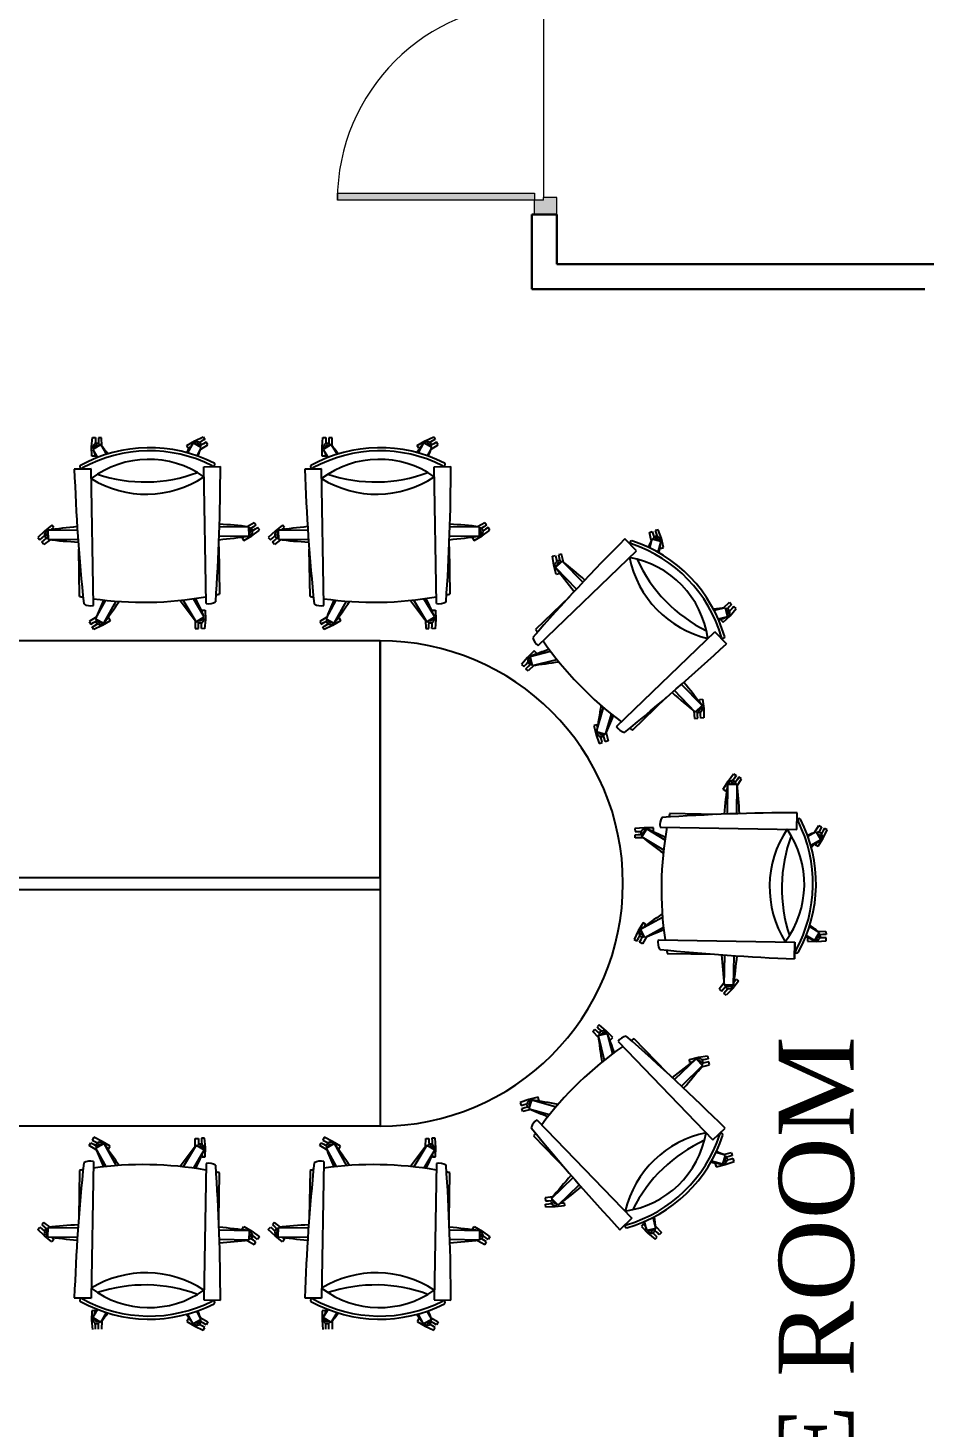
# Model space of a CAD drawing. Header units: inches. Extents: x 327481 to 195042051, y -335014 to 44773228.
# Drawn here: x 366177 to 366320.2, y -329182.4 to -328958.7 of the extents above; entities that cross this region are included whole.
import ezdxf

# ---------------------------------------------------------------- set-up
doc = ezdxf.new("R2010")
doc.units = ezdxf.units.IN
doc.header["$MEASUREMENT"] = 0
doc.layers.add('cad-block.com', color=250, linetype='Continuous')
for name, color, linetype, lineweight in [('DOOR', 47, 'Continuous', 9), ('TEXT', 7, 'Continuous', 0), ('WALL', 12, 'Continuous', 30)]:
    doc.layers.add(name, color=color, linetype=linetype, lineweight=lineweight)
doc.styles.get("Standard").update_dxf_attribs({"font": 'times.ttf', "height": 12})

# ---------------------------------------------------------------- blocks, each defined once
blk = doc.blocks.new('A$C42434D32')
at = {"color": 0}
for p, q in [((-174.4, 1475.3), (-171.9, 1506.7)), ((-173.7, 1443.7), (-174.4, 1475.3)), ((-171.9, 1506.7), (-161.4, 1506.4)), ((-143.6, 1482.9), (-170.6, 1466.7)), ((-170.6, 1466.7), (-154.1, 1439.2)), ((-161.7, 1495.9), (-162, 1485.8)), ((-161.4, 1506.4), (-161.7, 1495.9)), ((-151.2, 1495.6), (-151.5, 1485.5)), ((-150.9, 1506.1), (-151.2, 1495.6)), ((-140.4, 1505.8), (-150.9, 1506.1)), ((-143.6, 1482.9), (-123.8, 1449.9)), ((-139.9, 1478.2), (-140.4, 1505.8)), ((147.3, 1479.5), (174.2, 1495.8)), ((152.2, 1470.2), (147.3, 1479.5)), ((168.7, 1488.2), (150, 1454.6)), ((157.7, 1473.2), (152.2, 1470.2)), ((196.2, 1472.9), (168.7, 1488.2)), ((174.2, 1495.8), (202.7, 1509.4)), ((196.2, 1472.9), (180.7, 1445)), ((198.4, 1495.2), (189.5, 1490.4)), ((194, 1467.4), (217.7, 1481.7)), ((203.4, 1485.9), (194.5, 1481.1)), ((207.7, 1500.2), (198.4, 1495.2)), ((202.7, 1509.4), (207.7, 1500.2)), ((212.7, 1490.9), (203.4, 1485.9)), ((217.7, 1481.7), (212.7, 1490.9)), ((603.9, 1475.3), (606.3, 1506.7)), ((604.5, 1443.7), (603.9, 1475.3)), ((606.3, 1506.7), (616.8, 1506.4)), ((634.7, 1482.9), (607.7, 1466.7)), ((607.7, 1466.7), (624.2, 1439.2)), ((616.5, 1495.9), (616.2, 1485.8)), ((616.8, 1506.4), (616.5, 1495.9)), ((627, 1495.6), (626.7, 1485.5)), ((627.3, 1506.1), (627, 1495.6)), ((637.8, 1505.8), (627.3, 1506.1)), ((634.7, 1482.9), (654.5, 1449.9)), ((638.4, 1478.2), (637.8, 1505.8)), ((925.5, 1479.5), (952.5, 1495.8)), ((930.5, 1470.2), (925.5, 1479.5)), ((946.9, 1488.2), (928.3, 1454.6)), ((935.9, 1473.2), (930.5, 1470.2)), ((974.5, 1472.9), (946.9, 1488.2)), ((952.5, 1495.8), (981, 1509.4)), ((974.5, 1472.9), (959, 1445)), ((976.7, 1495.2), (967.8, 1490.4)), ((972.3, 1467.4), (995.9, 1481.7)), ((981.7, 1485.9), (972.8, 1481.1)), ((985.9, 1500.2), (976.7, 1495.2)), ((981, 1509.4), (985.9, 1500.2)), ((990.9, 1490.9), (981.7, 1485.9)), ((995.9, 1481.7), (990.9, 1490.9)), ((-163.2, 1443.4), (-173.7, 1443.7)), ((-163.1, 1449.6), (-163.2, 1443.4)), ((615, 1443.4), (604.5, 1443.7)), ((615.2, 1449.6), (615, 1443.4)), ((-176.3, 1400.8), (-232.8, 1399.9)), ((-232.8, 1399.9), (-176.3, 1400.8)), ((-168.4, 939.4), (-176.3, 1400.8)), ((204.2, 1407.4), (260.7, 1408.3)), ((212.1, 946), (204.2, 1407.4)), ((601.9, 1400.8), (545.5, 1399.9)), ((545.5, 1399.9), (601.9, 1400.8)), ((609.9, 939.4), (601.9, 1400.8)), ((982.5, 1407.4), (1038.9, 1408.3)), ((990.4, 946), (982.5, 1407.4)), ((-333.2, 1190.8), (-355.9, 1169)), ((-308.4, 1210.4), (-333.2, 1190.8)), ((-322.1, 1193.5), (-222.3, 1195.3)), ((-322.1, 1193.5), (-321.5, 1162.1)), ((-309.7, 1195.3), (-309.4, 1195.6)), ((-309.4, 1195.6), (-301.5, 1202.5)), ((-301.5, 1202.5), (-308.4, 1210.4)), ((357, 1205.2), (257.3, 1203.5)), ((351, 1205.9), (374.8, 1220)), ((357.5, 1173.7), (357, 1205.2)), ((371.9, 1205.4), (363.4, 1199.8)), ((366.9, 1175), (392.2, 1193.8)), ((377.7, 1196.7), (369.2, 1191.1)), ((380.6, 1211.3), (371.9, 1205.4)), ((374.8, 1220), (380.6, 1211.3)), ((386.4, 1202.5), (377.7, 1196.7)), ((392.2, 1193.8), (386.4, 1202.5)), ((445.1, 1190.8), (422.4, 1169)), ((469.8, 1210.4), (445.1, 1190.8)), ((456.2, 1193.5), (555.9, 1195.3)), ((456.2, 1193.5), (456.7, 1162.1)), ((468.6, 1195.3), (468.8, 1195.6)), ((468.8, 1195.6), (476.7, 1202.5)), ((476.7, 1202.5), (469.8, 1210.4)), ((1135.3, 1205.2), (1035.5, 1203.5)), ((1129.3, 1205.9), (1153.1, 1220)), ((1135.8, 1173.7), (1135.3, 1205.2)), ((1150.1, 1205.4), (1141.7, 1199.8)), ((1145.1, 1175), (1170.5, 1193.8)), ((1155.9, 1196.7), (1147.5, 1191.1)), ((1158.9, 1211.3), (1150.1, 1205.4)), ((1153.1, 1220), (1158.9, 1211.3)), ((1164.7, 1202.5), (1155.9, 1196.7)), ((1170.5, 1193.8), (1164.7, 1202.5)), ((1709.2, 1186.3), (1719.2, 1189.3)), ((1715.8, 1159.4), (1709.2, 1186.3)), ((1719.2, 1189.3), (1722.2, 1179.2)), ((1739.4, 1195.3), (1729.3, 1192.3)), ((1729.3, 1192.3), (1732.3, 1182.2)), ((1749.9, 1165.5), (1739.4, 1195.3)), ((-355.9, 1169), (-349, 1161)), ((-349, 1161), (-341.1, 1168)), ((-342.1, 1153.1), (-334.2, 1160)), ((-335.2, 1145.2), (-342.1, 1153.1)), ((-341.1, 1168), (-333.4, 1174.6)), ((-314.8, 1161.3), (-335.2, 1145.2)), ((-334.2, 1160), (-326.5, 1166.7)), ((-321.5, 1162.1), (-220.2, 1163.8)), ((254.8, 1137), (257.6, 977.7)), ((357.5, 1173.7), (256.2, 1172)), ((339.1, 1171.1), (333.9, 1167.6)), ((333.9, 1167.6), (339.8, 1158.9)), ((339.8, 1158.9), (366.9, 1175)), ((422.4, 1169), (429.3, 1161)), ((429.3, 1161), (437.2, 1168)), ((436.2, 1153.1), (444.1, 1160)), ((443.1, 1145.2), (436.2, 1153.1)), ((437.2, 1168), (444.8, 1174.6)), ((463.5, 1161.3), (443.1, 1145.2)), ((444.1, 1160), (451.7, 1166.7)), ((456.7, 1162.1), (558.1, 1163.8)), ((1033.1, 1137), (1035.8, 977.7)), ((1135.8, 1173.7), (1034.4, 1172)), ((1117.3, 1171.1), (1112.2, 1167.6)), ((1112.2, 1167.6), (1118, 1158.9)), ((1118, 1158.9), (1145.1, 1175)), ((1666.1, 1124.2), (1626.9, 1164.8)), ((1718.1, 1164.9), (1709.3, 1134.1)), ((1718.1, 1164.9), (1748.4, 1156.2)), ((1722.2, 1179.2), (1725.2, 1169.5)), ((1732.3, 1182.2), (1735.2, 1172.5)), ((1748.4, 1156.2), (1737.8, 1119.3)), ((1745.6, 1137.8), (1747.3, 1131.9)), ((1757.4, 1134.9), (1749.9, 1165.5)), ((-214.9, 969.6), (-217.6, 1128.9)), ((563.4, 969.6), (560.6, 1128.9)), ((1334.3, 803.5), (1666.1, 1124.2)), ((1382.1, 1106.1), (1392.4, 1108.2)), ((1386.8, 1074.9), (1382.1, 1106.1)), ((1392.4, 1108.2), (1394.5, 1097.9)), ((1392.5, 1067.4), (1415.1, 1089.3)), ((1394.5, 1097.9), (1396.5, 1087.9)), ((1413, 1112.3), (1402.7, 1110.2)), ((1402.7, 1110.2), (1404.8, 1100)), ((1404.8, 1100), (1406.8, 1090)), ((1419.8, 1085.5), (1413, 1112.3)), ((1415.1, 1089.3), (1484.5, 1017.5)), ((1747.3, 1131.9), (1757.4, 1134.9)), ((1394.6, 1044.3), (1386.8, 1074.9)), ((1392.5, 1067.4), (1462.9, 994.5)), ((1404.9, 1046.4), (1394.6, 1044.3)), ((1403.7, 1052.5), (1404.9, 1046.4)), ((-160.8, 894.3), (-126.1, 956.7)), ((-133.2, 879), (-91.9, 953.6)), ((179, 884.4), (135.2, 957.5)), ((206.1, 900.6), (169.3, 961.8)), ((617.5, 894.3), (652.1, 956.7)), ((645, 879), (686.4, 953.6)), ((957.3, 884.4), (913.4, 957.5)), ((984.3, 900.6), (947.6, 961.8)), ((1439.1, 968.8), (1324.6, 858.1)), ((1959.5, 931), (1979.4, 950.1)), ((1979.4, 950.1), (1987.1, 942.9)), ((-158.5, 899.9), (-182.2, 885.6)), ((179, 884.4), (206.1, 900.6)), ((198.5, 917.7), (198.7, 923.8)), ((198.7, 923.8), (209.2, 923.5)), ((209.2, 923.5), (209.9, 892)), ((619.7, 899.9), (596.1, 885.6)), ((957.3, 884.4), (984.3, 900.6)), ((976.8, 917.7), (977, 923.8)), ((977, 923.8), (987.5, 923.5)), ((987.5, 923.5), (988.1, 892)), ((1965.4, 931.6), (1928.1, 922.3)), ((1973.1, 901.1), (1942, 893.3)), ((1959.1, 882.7), (1981.8, 904.5)), ((1965.4, 931.6), (1973.1, 901.1)), ((1979.9, 935.2), (1972.9, 927.9)), ((1987.1, 942.9), (1979.9, 935.2)), ((1987.5, 928), (1980.5, 920.7)), ((1981.8, 904.5), (2002.3, 928.5)), ((1994.7, 935.7), (1987.5, 928)), ((2002.3, 928.5), (1994.7, 935.7)), ((-182.2, 885.6), (-177.2, 876.3)), ((-177.2, 876.3), (-168, 881.3)), ((-172.2, 867.1), (-163, 872.1)), ((-167.2, 857.8), (-172.2, 867.1)), ((-168, 881.3), (-159, 886.1)), ((-138.8, 871.4), (-167.2, 857.8)), ((-163, 872.1), (-154.1, 876.9)), ((-160.8, 894.3), (-133.2, 879)), ((-111.8, 887.8), (-138.8, 871.4)), ((-122.2, 894.1), (-116.8, 897)), ((-116.8, 897), (-111.8, 887.8)), ((175.3, 889.1), (175.9, 861.5)), ((175.9, 861.5), (186.4, 861.2)), ((186.4, 861.2), (186.7, 871.6)), ((186.7, 871.6), (187, 881.8)), ((196.9, 860.9), (197.2, 871.3)), ((207.4, 860.6), (196.9, 860.9)), ((197.2, 871.3), (197.5, 881.5)), ((209.9, 892), (207.4, 860.6)), ((596.1, 885.6), (601.1, 876.3)), ((601.1, 876.3), (610.3, 881.3)), ((606, 867.1), (615.3, 872.1)), ((611, 857.8), (606, 867.1)), ((610.3, 881.3), (619.2, 886.1)), ((639.5, 871.4), (611, 857.8)), ((615.3, 872.1), (624.2, 876.9)), ((617.5, 894.3), (645, 879)), ((666.5, 887.8), (639.5, 871.4)), ((656.1, 894.1), (661.5, 897)), ((661.5, 897), (666.5, 887.8)), ((953.6, 889.1), (954.2, 861.5)), ((954.2, 861.5), (964.7, 861.2)), ((964.7, 861.2), (965, 871.6)), ((965, 871.6), (965.3, 881.8)), ((975.2, 860.9), (975.5, 871.3)), ((985.7, 860.6), (975.2, 860.9)), ((975.5, 871.3), (975.7, 881.5)), ((988.1, 892), (985.7, 860.6)), ((1955.7, 894.3), (1951.4, 889.9)), ((1951.4, 889.9), (1959.1, 882.7)), ((1598.7, 529.8), (1930.6, 850.5)), ((1930.6, 850.5), (1969.8, 809.9)), ((1969.8, 809.9), (1930.6, 850.5)), ((1297.7, 763.8), (1277.2, 739.8)), ((1320.5, 785.6), (1297.7, 763.8)), ((1306.5, 767.1), (1375.8, 784.4)), ((1314.1, 736.6), (1306.5, 767.1)), ((1314.1, 736.6), (1396.8, 757.2)), ((1328.1, 778.4), (1320.5, 785.6)), ((1323.9, 773.9), (1328.1, 778.4)), ((1277.2, 739.8), (1284.9, 732.6)), ((1284.9, 732.6), (1292.1, 740.2)), ((1292.1, 740.2), (1299, 747.6)), ((1292.5, 725.4), (1299.7, 733)), ((1300.1, 718.2), (1292.5, 725.4)), ((1299.7, 733), (1306.7, 740.4)), ((1320.1, 737.3), (1300.1, 718.2)), ((1887.1, 600.9), (1817.8, 672.6)), ((1652.9, 518.3), (1767.5, 629)), ((1864.4, 579), (1794, 651.9)), ((1878.8, 621.7), (1889.3, 622.4)), ((1879.6, 611.2), (1878.8, 621.7)), ((1889.3, 622.4), (1893, 591.1)), ((1531.1, 512), (1554.6, 594)), ((1561.4, 503.3), (1581.1, 572)), ((1859.1, 583.2), (1862.2, 557.4)), ((1887.1, 600.9), (1864.4, 579)), ((1871.9, 568.6), (1871.3, 578.7)), ((1872.7, 558.1), (1871.9, 568.6)), ((1879.6, 610.9), (1879.6, 611.2)), ((1882.4, 569.3), (1881.7, 579.4)), ((1883.1, 558.8), (1882.4, 569.3)), ((1893, 591.1), (1893.6, 559.6)), ((1532.2, 536.3), (1522.2, 533.3)), ((1522.2, 533.3), (1529.7, 502.7)), ((1534, 530.4), (1532.2, 536.3)), ((1862.2, 557.4), (1872.7, 558.1)), ((1893.6, 559.6), (1883.1, 558.8)), ((1529.7, 502.7), (1540.2, 473)), ((1561.4, 503.3), (1531.1, 512)), ((1540.2, 473), (1550.3, 476)), ((1547.3, 486), (1544.4, 495.7)), ((1550.3, 476), (1547.3, 486)), ((1557.3, 489), (1554.4, 498.7)), ((1560.3, 479), (1557.3, 489)), ((1570.4, 482), (1560.3, 479)), ((1563.8, 508.8), (1570.4, 482)), ((1958.9, 318), (1975, 345.1)), ((1973.7, 335.8), (1972, 234.4)), ((1973.7, 335.8), (2005.2, 335.3)), ((1975, 345.1), (1993.8, 370.5)), ((1996.7, 355.9), (1991.1, 347.5)), ((1993.8, 370.5), (2002.5, 364.7)), ((2002.5, 364.7), (1996.7, 355.9)), ((2005.4, 350.1), (1999.8, 341.7)), ((2005.2, 335.3), (2003.5, 235.5)), ((2011.3, 358.9), (2005.4, 350.1)), ((2005.9, 329.3), (2020, 353.1)), ((2020, 353.1), (2011.3, 358.9)), ((1967.6, 312.2), (1958.9, 318)), ((1971.1, 317.3), (1967.6, 312.2)), ((2207.4, 182.5), (2208.3, 238.9)), ((1746, 190.4), (2207.4, 182.5)), ((1937, 233.1), (1777.7, 235.8)), ((2267.4, 172.3), (2281.7, 195.9)), ((2281.7, 195.9), (2290.9, 190.9)), ((2290.9, 190.9), (2285.9, 181.7)), ((1692, 188.1), (1660.6, 185.7)), ((1660.6, 185.7), (1660.9, 175.2)), ((1660.9, 175.2), (1671.3, 175.5)), ((1661.2, 164.7), (1671.6, 165)), ((1661.5, 154.2), (1661.2, 164.7)), ((1689.1, 153.6), (1661.5, 154.2)), ((1671.3, 175.5), (1681.5, 175.7)), ((1671.6, 165), (1681.8, 165.3)), ((1684.4, 157.3), (1700.6, 184.3)), ((1684.4, 157.3), (1757.5, 113.4)), ((1723.5, 187.5), (1692, 188.1)), ((1700.6, 184.3), (1761.8, 147.6)), ((1717.7, 176.8), (1723.8, 177)), ((1723.8, 177), (1723.5, 187.5)), ((2272.9, 174.5), (2245, 159)), ((2288.2, 146.9), (2254.6, 128.3)), ((2272.9, 174.5), (2288.2, 146.9)), ((2279.5, 125.5), (2295.8, 152.5)), ((2285.9, 181.7), (2281.1, 172.8)), ((2295.2, 176.7), (2290.4, 167.8)), ((2300.2, 185.9), (2295.2, 176.7)), ((2295.8, 152.5), (2309.4, 181)), ((2309.4, 181), (2300.2, 185.9)), ((2273.2, 135.9), (2270.2, 130.5)), ((2270.2, 130.5), (2279.5, 125.5)), ((1687.8, -133.5), (1671.4, -160.5)), ((1679, -155), (1753.6, -113.6)), ((1697, -138.5), (1687.8, -133.5)), ((1694.1, -143.9), (1697, -138.5)), ((1671.4, -160.5), (1657.8, -189)), ((1657.8, -189), (1667.1, -194)), ((1667.1, -194), (1672.1, -184.7)), ((1672.1, -184.7), (1676.9, -175.8)), ((1694.3, -182.5), (1679, -155)), ((1681.3, -189.7), (1686.1, -180.8)), ((1699.9, -180.3), (1685.6, -203.9)), ((1694.3, -182.5), (1756.7, -147.9)), ((2266.7, -192.3), (2239.2, -175.8)), ((2249.6, -184.8), (2243.4, -185)), ((2243.4, -185), (2243.7, -195.5)), ((2282.9, -165.3), (2249.9, -145.5)), ((2282.9, -165.3), (2266.7, -192.3)), ((2278.2, -161.6), (2305.8, -162.2)), ((2295.6, -173), (2285.5, -173.3)), ((2295.9, -183.5), (2285.8, -183.8)), ((2306.1, -172.7), (2295.6, -173)), ((2306.4, -183.2), (2295.9, -183.5)), ((2305.8, -162.2), (2306.1, -172.7)), ((2306.7, -193.7), (2306.4, -183.2)), ((1676.3, -198.9), (1681.3, -189.7)), ((1685.6, -203.9), (1676.3, -198.9)), ((1739.4, -190.1), (2200.8, -198.1)), ((2200.8, -198.1), (2199.9, -254.5)), ((2199.9, -254.5), (2200.8, -198.1)), ((2243.7, -195.5), (2275.3, -196.1)), ((2275.3, -196.1), (2306.7, -193.7)), ((1769.6, -236.6), (1928.9, -239.4)), ((1962.1, -343.3), (1963.8, -241.9)), ((1993.5, -343.8), (1995.3, -244.1)), ((2010.4, -330.2), (1990.8, -354.9)), ((1995.6, -331.2), (2002.5, -323.3)), ((2002.5, -323.3), (2010.4, -330.2)), ((1961.3, -336.5), (1945.2, -356.9)), ((1945.2, -356.9), (1953.1, -363.8)), ((1953.1, -363.8), (1960, -355.9)), ((1960, -355.9), (1966.7, -348.3)), ((1961, -370.7), (1968, -362.8)), ((1969, -377.6), (1961, -370.7)), ((1993.5, -343.8), (1962.1, -343.3)), ((1968, -362.8), (1974.6, -355.2)), ((1990.8, -354.9), (1969, -377.6)), ((1995.3, -331.4), (1995.6, -331.2)), ((1518.2, -500.1), (1525.4, -492.5)), ((1537.3, -520.1), (1518.2, -500.1)), ((1525.4, -492.5), (1533, -499.7)), ((1539.8, -477.2), (1532.6, -484.9)), ((1532.6, -484.9), (1540.2, -492.1)), ((1533, -499.7), (1540.4, -506.7)), ((1536.6, -514.1), (1567.1, -506.5)), ((1536.6, -514.1), (1557.2, -596.8)), ((1563.8, -497.7), (1539.8, -477.2)), ((1540.2, -492.1), (1547.6, -499)), ((1585.6, -520.5), (1563.8, -497.7)), ((1567.1, -506.5), (1584.4, -575.8)), ((1573.9, -523.9), (1578.4, -528.1)), ((1578.4, -528.1), (1585.6, -520.5)), ((1603.5, -534.3), (1924.2, -866.1)), ((1768.8, -639.1), (1658.1, -524.6)), ((1867.4, -592.5), (1794.5, -662.9)), ((1844.3, -594.6), (1874.9, -586.8)), ((1846.4, -604.9), (1844.3, -594.6)), ((1852.5, -603.7), (1846.4, -604.9)), ((1867.4, -592.5), (1889.3, -615.1)), ((1874.9, -586.8), (1906.1, -582.1)), ((1885.5, -619.8), (1912.3, -613)), ((1897.9, -594.5), (1887.9, -596.5)), ((1900, -604.8), (1890, -606.8)), ((1908.2, -592.4), (1897.9, -594.5)), ((1910.2, -602.7), (1900, -604.8)), ((1906.1, -582.1), (1908.2, -592.4)), ((1912.3, -613), (1910.2, -602.7)), ((1889.3, -615.1), (1817.5, -684.5)), ((1302.7, -729.7), (1273, -740.2)), ((1273, -740.2), (1276, -750.3)), ((1276, -750.3), (1286, -747.3)), ((1286, -747.3), (1295.7, -744.4)), ((1289, -757.3), (1298.7, -754.4)), ((1333.3, -722.2), (1302.7, -729.7)), ((1303.3, -761.4), (1312, -731.1)), ((1312, -731.1), (1394, -754.6)), ((1330.4, -734), (1336.3, -732.2)), ((1336.3, -732.2), (1333.3, -722.2)), ((1279, -760.3), (1289, -757.3)), ((1282, -770.4), (1279, -760.3)), ((1308.8, -763.8), (1282, -770.4)), ((1303.3, -761.4), (1372, -781.1)), ((1329.8, -798.7), (1650.5, -1130.6)), ((1924.2, -866.1), (1964.8, -826.9)), ((-182.2, -885.6), (-177.2, -876.3)), ((-158.5, -899.9), (-182.2, -885.6)), ((-177.2, -876.3), (-168, -881.3)), ((-167.2, -857.8), (-172.2, -867.1)), ((-172.2, -867.1), (-163, -872.1)), ((-168, -881.3), (-159, -886.1)), ((-138.8, -871.4), (-167.2, -857.8)), ((-163, -872.1), (-154.1, -876.9)), ((-160.8, -894.3), (-133.2, -879)), ((-160.8, -894.3), (-126.1, -956.7)), ((-111.8, -887.8), (-138.8, -871.4)), ((-133.2, -879), (-91.9, -953.6)), ((-122.2, -894.1), (-116.8, -897)), ((-116.8, -897), (-111.8, -887.8)), ((179, -884.4), (135.2, -957.5)), ((175.3, -889.1), (175.9, -861.5)), ((175.9, -861.5), (186.4, -861.2)), ((179, -884.4), (206.1, -900.6)), ((186.4, -861.2), (186.7, -871.6)), ((186.7, -871.6), (187, -881.8)), ((207.4, -860.6), (196.9, -860.9)), ((196.9, -860.9), (197.2, -871.3)), ((197.2, -871.3), (197.5, -881.5)), ((209.9, -892), (207.4, -860.6)), ((209.2, -923.5), (209.9, -892)), ((596.1, -885.6), (601.1, -876.3)), ((619.7, -899.9), (596.1, -885.6)), ((601.1, -876.3), (610.3, -881.3)), ((611, -857.8), (606, -867.1)), ((606, -867.1), (615.3, -872.1)), ((610.3, -881.3), (619.2, -886.1)), ((639.5, -871.4), (611, -857.8)), ((615.3, -872.1), (624.2, -876.9)), ((617.5, -894.3), (645, -879)), ((617.5, -894.3), (652.1, -956.7)), ((666.5, -887.8), (639.5, -871.4)), ((645, -879), (686.4, -953.6)), ((656.1, -894.1), (661.5, -897)), ((661.5, -897), (666.5, -887.8)), ((957.3, -884.4), (913.4, -957.5)), ((953.6, -889.1), (954.2, -861.5)), ((954.2, -861.5), (964.7, -861.2)), ((957.3, -884.4), (984.3, -900.6)), ((964.7, -861.2), (965, -871.6)), ((965, -871.6), (965.3, -881.8)), ((985.7, -860.6), (975.2, -860.9)), ((975.2, -860.9), (975.5, -871.3)), ((975.5, -871.3), (975.7, -881.5)), ((988.1, -892), (985.7, -860.6)), ((987.5, -923.5), (988.1, -892)), ((1318.3, -852.9), (1429, -967.5)), ((-168.4, -939.4), (-176.3, -1400.8)), ((206.1, -900.6), (169.3, -961.8)), ((198.5, -917.7), (198.7, -923.8)), ((198.7, -923.8), (209.2, -923.5)), ((212.1, -946), (204.2, -1407.4)), ((609.9, -939.4), (601.9, -1400.8)), ((984.3, -900.6), (947.6, -961.8)), ((976.8, -917.7), (977, -923.8)), ((977, -923.8), (987.5, -923.5)), ((990.4, -946), (982.5, -1407.4)), ((1956.2, -948.4), (1919.3, -937.8)), ((1937.8, -945.6), (1931.9, -947.3)), ((1964.9, -918.1), (1934.1, -909.3)), ((1964.9, -918.1), (1956.2, -948.4)), ((1959.4, -915.8), (1986.3, -909.2)), ((1965.5, -949.9), (1995.3, -939.4)), ((1979.2, -922.2), (1969.5, -925.2)), ((1982.2, -932.3), (1972.5, -935.2)), ((1989.3, -919.2), (1979.2, -922.2)), ((1992.3, -929.3), (1982.2, -932.3)), ((1986.3, -909.2), (1989.3, -919.2)), ((1995.3, -939.4), (1992.3, -929.3)), ((-214.9, -969.6), (-217.6, -1128.9)), ((254.8, -1137), (257.6, -977.7)), ((563.4, -969.6), (560.6, -1128.9)), ((1033.1, -1137), (1035.8, -977.7)), ((1931.9, -947.3), (1934.9, -957.4)), ((1934.9, -957.4), (1965.5, -949.9)), ((1379, -1064.4), (1451.9, -994)), ((1400.9, -1087.1), (1472.6, -1017.8)), ((1383.2, -1059.1), (1357.4, -1062.2)), ((1357.4, -1062.2), (1358.1, -1072.7)), ((1358.1, -1072.7), (1368.6, -1071.9)), ((1358.8, -1083.1), (1369.3, -1082.4)), ((1359.6, -1093.6), (1358.8, -1083.1)), ((1368.6, -1071.9), (1378.7, -1071.3)), ((1369.3, -1082.4), (1379.4, -1081.7)), ((1400.9, -1087.1), (1379, -1064.4)), ((1410.9, -1079.6), (1411.2, -1079.6)), ((1411.2, -1079.6), (1421.7, -1078.8)), ((1421.7, -1078.8), (1422.4, -1089.3)), ((1391.1, -1093), (1359.6, -1093.6)), ((1422.4, -1089.3), (1391.1, -1093)), ((1650.5, -1130.6), (1609.9, -1169.8)), ((1609.9, -1169.8), (1650.5, -1130.6)), ((1731.6, -1165.4), (1722.3, -1128.1)), ((-355.9, -1169), (-349, -1161)), ((-333.2, -1190.8), (-355.9, -1169)), ((-349, -1161), (-341.1, -1168)), ((-335.2, -1145.2), (-342.1, -1153.1)), ((-342.1, -1153.1), (-334.2, -1160)), ((-341.1, -1168), (-333.4, -1174.6)), ((-314.8, -1161.3), (-335.2, -1145.2)), ((-334.2, -1160), (-326.5, -1166.7)), ((-322.1, -1193.5), (-321.5, -1162.1)), ((-321.5, -1162.1), (-220.2, -1163.8)), ((357.5, -1173.7), (256.2, -1172)), ((333.9, -1167.6), (339.8, -1158.9)), ((339.1, -1171.1), (333.9, -1167.6)), ((339.8, -1158.9), (366.9, -1175)), ((357.5, -1173.7), (357, -1205.2)), ((366.9, -1175), (392.2, -1193.8)), ((422.4, -1169), (429.3, -1161)), ((445.1, -1190.8), (422.4, -1169)), ((429.3, -1161), (437.2, -1168)), ((443.1, -1145.2), (436.2, -1153.1)), ((436.2, -1153.1), (444.1, -1160)), ((437.2, -1168), (444.8, -1174.6)), ((463.5, -1161.3), (443.1, -1145.2)), ((444.1, -1160), (451.7, -1166.7)), ((456.2, -1193.5), (456.7, -1162.1)), ((456.7, -1162.1), (558.1, -1163.8)), ((1135.8, -1173.7), (1034.4, -1172)), ((1112.2, -1167.6), (1118, -1158.9)), ((1117.3, -1171.1), (1112.2, -1167.6)), ((1118, -1158.9), (1145.1, -1175)), ((1135.8, -1173.7), (1135.3, -1205.2)), ((1145.1, -1175), (1170.5, -1193.8)), ((1689.9, -1151.4), (1682.7, -1159.1)), ((1682.7, -1159.1), (1704.5, -1181.8)), ((1694.3, -1155.7), (1689.9, -1151.4)), ((1701.1, -1173.1), (1693.3, -1142)), ((1731.6, -1165.4), (1701.1, -1173.1)), ((1704.5, -1181.8), (1728.5, -1202.3)), ((1728, -1187.5), (1720.7, -1180.5)), ((1735.2, -1179.9), (1727.9, -1172.9)), ((1731, -1159.5), (1750.1, -1179.4)), ((1742.9, -1187.1), (1735.2, -1179.9)), ((1750.1, -1179.4), (1742.9, -1187.1)), ((-308.4, -1210.4), (-333.2, -1190.8)), ((-322.1, -1193.5), (-222.3, -1195.3)), ((-309.7, -1195.3), (-309.4, -1195.6)), ((-309.4, -1195.6), (-301.5, -1202.5)), ((-301.5, -1202.5), (-308.4, -1210.4)), ((357, -1205.2), (257.3, -1203.5)), ((351, -1205.9), (374.8, -1220)), ((371.9, -1205.4), (363.4, -1199.8)), ((377.7, -1196.7), (369.2, -1191.1)), ((380.6, -1211.3), (371.9, -1205.4)), ((374.8, -1220), (380.6, -1211.3)), ((386.4, -1202.5), (377.7, -1196.7)), ((392.2, -1193.8), (386.4, -1202.5)), ((469.8, -1210.4), (445.1, -1190.8)), ((456.2, -1193.5), (555.9, -1195.3)), ((468.6, -1195.3), (468.8, -1195.6)), ((468.8, -1195.6), (476.7, -1202.5)), ((476.7, -1202.5), (469.8, -1210.4)), ((1135.3, -1205.2), (1035.5, -1203.5)), ((1129.3, -1205.9), (1153.1, -1220)), ((1150.1, -1205.4), (1141.7, -1199.8)), ((1155.9, -1196.7), (1147.5, -1191.1)), ((1158.9, -1211.3), (1150.1, -1205.4)), ((1153.1, -1220), (1158.9, -1211.3)), ((1164.7, -1202.5), (1155.9, -1196.7)), ((1170.5, -1193.8), (1164.7, -1202.5)), ((1735.7, -1194.7), (1728, -1187.5)), ((1728.5, -1202.3), (1735.7, -1194.7)), ((-176.3, -1400.8), (-232.8, -1399.9)), ((-232.8, -1399.9), (-176.3, -1400.8)), ((204.2, -1407.4), (260.7, -1408.3)), ((601.9, -1400.8), (545.5, -1399.9)), ((545.5, -1399.9), (601.9, -1400.8)), ((982.5, -1407.4), (1038.9, -1408.3)), ((-173.7, -1443.7), (-174.4, -1475.3)), ((-163.2, -1443.4), (-173.7, -1443.7)), ((-170.6, -1466.7), (-154.1, -1439.2)), ((-163.1, -1449.6), (-163.2, -1443.4)), ((-143.6, -1482.9), (-123.8, -1449.9)), ((168.7, -1488.2), (150, -1454.6)), ((196.2, -1472.9), (180.7, -1445)), ((604.5, -1443.7), (603.9, -1475.3)), ((615, -1443.4), (604.5, -1443.7)), ((607.7, -1466.7), (624.2, -1439.2)), ((615.2, -1449.6), (615, -1443.4)), ((634.7, -1482.9), (654.5, -1449.9)), ((946.9, -1488.2), (928.3, -1454.6)), ((974.5, -1472.9), (959, -1445)), ((-174.4, -1475.3), (-171.9, -1506.7)), ((-143.6, -1482.9), (-170.6, -1466.7)), ((-161.7, -1495.9), (-162, -1485.8)), ((-161.4, -1506.4), (-161.7, -1495.9)), ((-151.2, -1495.6), (-151.5, -1485.5)), ((-150.9, -1506.1), (-151.2, -1495.6)), ((-139.9, -1478.2), (-140.4, -1505.8)), ((152.2, -1470.2), (147.3, -1479.5)), ((147.3, -1479.5), (174.2, -1495.8)), ((157.7, -1473.2), (152.2, -1470.2)), ((196.2, -1472.9), (168.7, -1488.2)), ((174.2, -1495.8), (202.7, -1509.4)), ((198.4, -1495.2), (189.5, -1490.4)), ((194, -1467.4), (217.7, -1481.7)), ((203.4, -1485.9), (194.5, -1481.1)), ((207.7, -1500.2), (198.4, -1495.2)), ((202.7, -1509.4), (207.7, -1500.2)), ((212.7, -1490.9), (203.4, -1485.9)), ((217.7, -1481.7), (212.7, -1490.9)), ((603.9, -1475.3), (606.3, -1506.7)), ((634.7, -1482.9), (607.7, -1466.7)), ((616.5, -1495.9), (616.2, -1485.8)), ((616.8, -1506.4), (616.5, -1495.9)), ((627, -1495.6), (626.7, -1485.5)), ((627.3, -1506.1), (627, -1495.6)), ((638.4, -1478.2), (637.8, -1505.8)), ((930.5, -1470.2), (925.5, -1479.5)), ((925.5, -1479.5), (952.5, -1495.8)), ((935.9, -1473.2), (930.5, -1470.2)), ((974.5, -1472.9), (946.9, -1488.2)), ((952.5, -1495.8), (981, -1509.4)), ((976.7, -1495.2), (967.8, -1490.4)), ((972.3, -1467.4), (995.9, -1481.7)), ((981.7, -1485.9), (972.8, -1481.1)), ((985.9, -1500.2), (976.7, -1495.2)), ((981, -1509.4), (985.9, -1500.2)), ((990.9, -1490.9), (981.7, -1485.9)), ((995.9, -1481.7), (990.9, -1490.9))]:
    blk.add_line(p, q, dxfattribs=at)
at = {"color": 0, "ltscale": 0.7}
for p, q in [((800, 820), (-800, 820)), ((800, 820), (800, -820)), ((800, 20), (800, 820)), ((-800, 20), (800, 20)), ((-800, -20), (800, -20)), ((800, -20), (800, -820)), ((800, -820), (-800, -820))]:
    blk.add_line(p, q, dxfattribs=at)
at = {"color": 0}
for centre, radius, start, end in [((21, 990.8), 481.4, 63.0518, 118.9145), ((1553.6, 2217.6), 1880.6, 203.5354, 204.4985), ((-157.1, 1474.8), 12.1, 30.9832, 210.9832), ((-157.1, 1474.8), 5.25, 30.9832, 210.9832), ((-1616.8, 313.9), 1880.6, 37.215, 38.431), ((1681.1, 370.5), 1880.6, 143.5354, 144.7513), ((182.5, 1480.6), 12.1, 330.9832, 150.9832), ((182.5, 1480.6), 5.25, 330.9832, 150.9832), ((-1552.7, 2164.3), 1880.6, 337.4678, 338.431), ((799.3, 990.8), 481.4, 63.0518, 118.9145), ((2331.9, 2217.6), 1880.6, 203.5354, 204.4985), ((621.2, 1474.8), 12.1, 30.9832, 210.9832), ((621.2, 1474.8), 5.25, 30.9832, 210.9832), ((-838.5, 313.9), 1880.6, 37.215, 38.431), ((2459.4, 370.5), 1880.6, 143.5354, 144.7513), ((960.7, 1480.6), 12.1, 330.9832, 150.9832), ((960.7, 1480.6), 5.25, 330.9832, 150.9832), ((-774.5, 2164.3), 1880.6, 337.4678, 338.431), ((21, 990.8), 470.9, 63.276, 118.6904), ((19, 1109.2), 323.7, 54.9744, 126.992), ((236, 1415.7), 5.33, 233.9103, 52.2941), ((799.3, 990.8), 470.9, 63.276, 118.6904), ((797.3, 1109.2), 323.7, 54.9744, 126.992), ((1014.2, 1415.7), 5.33, 233.9103, 52.2941), ((6553.2, 1643.3), 6790.3, 182.05496, 185.90909), ((-208.3, 1408.1), 5.33, 129.6723, 308.0561), ((9.4, 1668.3), 353, 238.3654, 303.601), ((6, 1865.4), 508.8, 251.6221, 290.3443), ((-6529.6, 1418.8), 6790.3, 356.05726, 359.9114), ((7331.4, 1643.3), 6790.3, 182.05496, 185.90909), ((569.9, 1408.1), 5.33, 129.6723, 308.0561), ((787.7, 1668.3), 353, 238.3654, 303.601), ((784.3, 1865.4), 508.8, 251.6221, 290.3443), ((-5751.4, 1418.8), 6790.3, 356.05726, 359.9114), ((-321.8, 1177.8), 12.1, 90.9832, 270.9832), ((-321.8, 1177.8), 5.25, 90.9832, 270.9832), ((-46.3, -666.8), 1880.6, 95.3902, 98.431), ((145.3, -663.5), 1880.6, 83.5354, 86.5762), ((357.3, 1189.5), 12.1, 270.9832, 90.9832), ((357.3, 1189.5), 5.25, 270.9832, 90.9832), ((456.5, 1177.8), 12.1, 90.9832, 270.9832), ((456.5, 1177.8), 5.25, 90.9832, 270.9832), ((731.9, -666.8), 1880.6, 95.3902, 98.431), ((923.5, -663.5), 1880.6, 83.5354, 86.5762), ((1135.5, 1189.5), 12.1, 270.9832, 90.9832), ((1135.5, 1189.5), 5.25, 270.9832, 90.9832), ((-109.8, 3030.7), 1880.6, 263.5354, 266.6581), ((81.8, 3034), 1880.6, 275.3082, 278.431), ((668.5, 3030.7), 1880.6, 263.5354, 266.6581), ((860.1, 3034), 1880.6, 275.3082, 278.431), ((6435.8, -3629.3), 6790.3, 135.0886, 138.94274), ((1649.6, 1152.5), 5.33, 82.7059, 261.0897), ((1501.1, 700.1), 470.9, 16.3096, 71.724), ((1501.1, 700.1), 481.4, 16.0855, 71.9482), ((3443.7, 417.1), 1880.6, 156.569, 157.5322), ((1733.3, 1160.6), 12.1, 344.0168, 164.0168), ((1733.3, 1160.6), 5.25, 344.0168, 164.0168), ((-111.4, 1435.4), 1880.6, 350.2487, 351.4646), ((1403.8, 1078.3), 12.1, 44.0168, 224.0168), ((243.5, -381.8), 1880.6, 48.4238, 51.4646), ((1586.3, 782.4), 323.7, 8.008, 80.0256), ((1988.4, 1171), 353, 191.399, 256.6346), ((2130.1, 1307.9), 508.8, 204.6557, 243.3779), ((2902.9, 2187.9), 1880.6, 216.569, 219.6918), ((1403.8, 1078.3), 5.25, 44.0168, 224.0168), ((1.2, 2147.9), 1197.9, 259.6091, 260.1659), ((1.2, 2147.9), 1197.9, 261.8429, 280.1234), ((1588.2, 202.9), 1880.6, 156.3401, 158.431), ((-1645.7, 1996.7), 1880.6, 323.5354, 326.2828), ((1652.3, 2053.3), 1880.6, 215.6835, 218.431), ((-1518.2, 149.6), 1880.6, 23.5354, 25.6262), ((220.8, 990), 44.9, 258.8214, 301.9876), ((1.2, 2147.9), 1197.9, 281.8005, 282.3572), ((779.4, 2147.9), 1197.9, 259.6091, 260.1659), ((779.4, 2147.9), 1197.9, 261.8429, 280.1234), ((2366.5, 202.9), 1880.6, 156.3401, 158.431), ((-867.4, 1996.7), 1880.6, 323.5354, 326.2828), ((2430.5, 2053.3), 1880.6, 215.6835, 218.431), ((-739.9, 149.6), 1880.6, 23.5354, 25.6262), ((999.1, 990), 44.9, 258.8214, 301.9876), ((779.4, 2147.9), 1197.9, 281.8005, 282.3572), ((-178.6, 983.1), 44.9, 239.9787, 283.1449), ((599.7, 983.1), 44.9, 239.9787, 283.1449), ((2180.6, -936.7), 1880.6, 96.569, 97.785), ((1284.9, 2651.3), 1880.6, 290.5015, 291.4646), ((1969.3, 916.4), 12.1, 284.0168, 104.0168), ((1969.3, 916.4), 5.25, 284.0168, 104.0168), ((-147, 886.7), 12.1, 150.9832, 330.9832), ((-147, 886.7), 5.25, 150.9832, 330.9832), ((192.5, 892.5), 12.1, 210.9832, 30.9832), ((192.5, 892.5), 5.25, 210.9832, 30.9832), ((631.3, 886.7), 12.1, 150.9832, 330.9832), ((631.3, 886.7), 5.25, 150.9832, 330.9832), ((970.8, 892.5), 12.1, 210.9832, 30.9832), ((970.8, 892.5), 5.25, 210.9832, 30.9832), ((2333.3, 1504.3), 1197.9, 212.6428, 213.1995), ((1359.2, 840.8), 44.9, 193.0124, 236.1786), ((2333.3, 1504.3), 1197.9, 214.8766, 233.1571), ((-2656.4, 5780.4), 6790.3, 309.09091, 312.94504), ((1958.3, 833), 5.33, 186.9439, 5.3277), ((1310.3, 751.9), 12.1, 104.0168, 284.0168), ((1310.3, 751.9), 5.25, 104.0168, 284.0168), ((1994.7, -983.1), 1880.6, 109.3738, 111.4646), ((1099, 2604.9), 1880.6, 276.569, 279.3165), ((376.7, -519.6), 1880.6, 36.569, 39.6098), ((3036.1, 2050), 1880.6, 228.3419, 231.4646), ((3391, 232.9), 1880.6, 168.7172, 171.4646), ((1875.8, 589.9), 12.1, 224.0168, 44.0168), ((1875.8, 589.9), 5.25, 224.0168, 44.0168), ((-164.2, 1251.1), 1880.6, 336.569, 338.6599), ((1636.8, 553.5), 44.9, 211.8551, 255.0213), ((2333.3, 1504.3), 1197.9, 234.8341, 235.3909), ((1546.3, 507.7), 12.1, 164.0168, 344.0168), ((1546.3, 507.7), 5.25, 164.0168, 344.0168), ((3834, 60.1), 1880.6, 171.569, 174.6918), ((1989.5, 335.5), 12.1, 359.0168, 179.0168), ((1989.5, 335.5), 5.25, 359.0168, 179.0168), ((136.5, 123.5), 1880.6, 3.4238, 6.4646), ((2218.8, -6551.4), 6790.3, 90.0886, 93.94274), ((1790, 199.1), 44.9, 148.0124, 191.1786), ((2947.9, -20.6), 1197.9, 169.8766, 188.1571), ((2947.9, -20.6), 1197.9, 167.6428, 168.1995), ((1790.8, -0.7), 470.9, 331.3096, 26.724), ((2215.7, 214.2), 5.33, 37.7059, 216.0897), ((1790.8, -0.7), 481.4, 331.0855, 26.9482), ((1692.5, 170.8), 12.1, 59.0168, 239.0168), ((2853.3, 1630.5), 1880.6, 231.569, 234.3165), ((1692.5, 170.8), 5.25, 59.0168, 239.0168), ((949.6, -1539.9), 1880.6, 64.3738, 66.4646), ((2468.3, -12.3), 353, 146.399, 211.6346), ((2665.4, -15.7), 508.8, 159.6557, 198.3779), ((1909.2, -2.7), 323.7, 323.008, 35.0256), ((2964.3, -1574.5), 1880.6, 111.569, 112.5322), ((1170.5, 1659.4), 1880.6, 305.2487, 306.4646), ((2280.6, 160.7), 12.1, 299.0168, 119.0168), ((2280.6, 160.7), 5.25, 299.0168, 119.0168), ((2796.7, -1667.4), 1880.6, 123.7172, 126.4646), ((1113.9, -1638.5), 1880.6, 51.569, 52.785), ((1686.7, -168.7), 12.1, 119.0168, 299.0168), ((1686.7, -168.7), 5.25, 119.0168, 299.0168), ((1002.9, 1566.5), 1880.6, 291.569, 293.6599), ((3017.6, 1531.9), 1880.6, 245.5015, 246.4646), ((2274.8, -178.8), 12.1, 239.0168, 59.0168), ((2274.8, -178.8), 5.25, 239.0168, 59.0168), ((1783.1, -200.3), 44.9, 166.8551, 210.0213), ((2443.3, 6531.4), 6790.3, 264.09091, 267.94504), ((2947.9, -20.6), 1197.9, 189.8341, 190.3909), ((2208.1, -230.1), 5.33, 141.9439, 320.3277), ((3830.7, -131.5), 1880.6, 183.3419, 186.4646), ((133.2, -68.1), 1880.6, 351.569, 354.6098), ((1977.8, -343.5), 12.1, 179.0168, 359.0168), ((1977.8, -343.5), 5.25, 179.0168, 359.0168), ((3404.9, -299), 1880.6, 186.569, 189.3165), ((1551.9, -510.3), 12.1, 14.0168, 194.0168), ((1551.9, -510.3), 5.25, 14.0168, 194.0168), ((-183.1, -1194.7), 1880.6, 19.3738, 21.4646), ((1640.8, -559.2), 44.9, 103.0124, 146.1786), ((-2829.3, -5635.8), 6790.3, 45.0886, 48.94274), ((2304.3, -1533.3), 1197.9, 124.8766, 143.1571), ((2304.3, -1533.3), 1197.9, 122.6428, 123.1995), ((2987.9, -2102.9), 1880.6, 126.569, 129.6918), ((1878.3, -603.8), 12.1, 314.0168, 134.0168), ((1878.3, -603.8), 5.25, 314.0168, 134.0168), ((418.2, 556.5), 1880.6, 318.4238, 321.4646), ((1307.7, -746.3), 12.1, 74.0168, 254.0168), ((1307.7, -746.3), 5.25, 74.0168, 254.0168), ((1032.9, -2591), 1880.6, 78.7172, 81.4646), ((2051.1, 964.2), 1880.6, 246.569, 248.6599), ((1353.5, -836.8), 44.9, 121.8551, 165.0213), ((6580.4, 3456.4), 6790.3, 219.09091, 222.94504), ((2304.3, -1533.3), 1197.9, 144.8341, 145.3909), ((1582.4, -786.3), 323.7, 278.008, 350.0256), ((1971, -1188.4), 353, 101.399, 166.6346), ((1500.1, -701.1), 470.9, 286.3096, 341.724), ((1500.1, -701.1), 481.4, 286.0855, 341.9482), ((1952.5, -849.6), 5.33, 352.7059, 171.0897), ((1588.2, -202.9), 1880.6, 201.569, 203.6599), ((-147, -886.7), 12.1, 29.0168, 209.0168), ((-147, -886.7), 5.25, 29.0168, 209.0168), ((-1645.7, -1996.7), 1880.6, 33.7172, 36.4646), ((1652.3, -2053.3), 1880.6, 141.569, 144.3165), ((192.5, -892.5), 12.1, 329.0168, 149.0168), ((192.5, -892.5), 5.25, 329.0168, 149.0168), ((2366.5, -202.9), 1880.6, 201.569, 203.6599), ((631.3, -886.7), 12.1, 29.0168, 209.0168), ((631.3, -886.7), 5.25, 29.0168, 209.0168), ((-867.4, -1996.7), 1880.6, 33.7172, 36.4646), ((2430.5, -2053.3), 1880.6, 141.569, 144.3165), ((970.8, -892.5), 12.1, 329.0168, 149.0168), ((970.8, -892.5), 5.25, 329.0168, 149.0168), ((2107.9, -1330.1), 508.8, 114.6557, 153.3779), ((6553.2, -1643.3), 6790.3, 174.09091, 177.94504), ((-178.6, -983.1), 44.9, 76.8551, 120.0213), ((-1518.2, -149.6), 1880.6, 334.3738, 336.4646), ((220.8, -990), 44.9, 58.0124, 101.1786), ((7331.4, -1643.3), 6790.3, 174.09091, 177.94504), ((599.7, -983.1), 44.9, 76.8551, 120.0213), ((-739.9, -149.6), 1880.6, 334.3738, 336.4646), ((999.1, -990), 44.9, 58.0124, 101.1786), ((2235.4, 911.4), 1880.6, 260.2487, 261.4646), ((1217.1, -2643.7), 1880.6, 66.569, 67.5322), ((1960.6, -933.3), 12.1, 254.0168, 74.0168), ((1960.6, -933.3), 5.25, 254.0168, 74.0168), ((1.2, -2147.9), 1197.9, 99.8341, 100.3909), ((1.2, -2147.9), 1197.9, 79.8766, 98.1571), ((-6529.6, -1418.8), 6790.3, 0.0886, 3.94274), ((1.2, -2147.9), 1197.9, 77.6428, 78.1995), ((779.4, -2147.9), 1197.9, 99.8341, 100.3909), ((779.4, -2147.9), 1197.9, 79.8766, 98.1571), ((-5751.4, -1418.8), 6790.3, 0.0886, 3.94274), ((779.4, -2147.9), 1197.9, 77.6428, 78.1995), ((2850, -2236.1), 1880.6, 138.3419, 141.4646), ((280.4, 423.3), 1880.6, 306.569, 309.6098), ((1389.9, -1075.8), 12.1, 134.0168, 314.0168), ((1389.9, -1075.8), 5.25, 134.0168, 314.0168), ((-136.7, -1380.6), 1880.6, 6.569, 7.785), ((-321.8, -1177.8), 12.1, 89.0168, 269.0168), ((-321.8, -1177.8), 5.25, 89.0168, 269.0168), ((-109.8, -3030.7), 1880.6, 93.3419, 96.4646), ((81.8, -3034), 1880.6, 81.569, 84.6918), ((357.3, -1189.5), 12.1, 269.0168, 89.0168), ((456.5, -1177.8), 12.1, 89.0168, 269.0168), ((456.5, -1177.8), 5.25, 89.0168, 269.0168), ((668.5, -3030.7), 1880.6, 93.3419, 96.4646), ((860.1, -3034), 1880.6, 81.569, 84.6918), ((1135.5, -1189.5), 12.1, 269.0168, 89.0168), ((1633, -1158.3), 5.33, 96.9439, 275.3277), ((3451.3, -484.9), 1880.6, 200.5015, 201.4646), ((1716.4, -1169.3), 12.1, 194.0168, 14.0168), ((1716.4, -1169.3), 5.25, 194.0168, 14.0168), ((-46.3, 666.8), 1880.6, 261.569, 264.6098), ((145.3, 663.5), 1880.6, 273.4238, 276.4646), ((357.3, -1189.5), 5.25, 269.0168, 89.0168), ((731.9, 666.8), 1880.6, 261.569, 264.6098), ((923.5, 663.5), 1880.6, 273.4238, 276.4646), ((1135.5, -1189.5), 5.25, 269.0168, 89.0168), ((9.4, -1668.3), 353, 56.399, 121.6346), ((787.7, -1668.3), 353, 56.399, 121.6346), ((19, -1109.2), 323.7, 233.008, 305.0256), ((6, -1865.4), 508.8, 69.6557, 108.3779), ((797.3, -1109.2), 323.7, 233.008, 305.0256), ((784.3, -1865.4), 508.8, 69.6557, 108.3779), ((-208.3, -1408.1), 5.33, 51.9439, 230.3277), ((21, -990.8), 481.4, 241.0855, 296.9482), ((21, -990.8), 470.9, 241.3096, 296.724), ((236, -1415.7), 5.33, 307.7059, 126.0897), ((569.9, -1408.1), 5.33, 51.9439, 230.3277), ((799.3, -990.8), 481.4, 241.0855, 296.9482), ((799.3, -990.8), 470.9, 241.3096, 296.724), ((1014.2, -1415.7), 5.33, 307.7059, 126.0897), ((1553.6, -2217.6), 1880.6, 155.5015, 156.4646), ((-1616.8, -313.9), 1880.6, 321.569, 322.785), ((1681.1, -370.5), 1880.6, 215.2487, 216.4646), ((-1552.7, -2164.3), 1880.6, 21.569, 22.5322), ((2331.9, -2217.6), 1880.6, 155.5015, 156.4646), ((-838.5, -313.9), 1880.6, 321.569, 322.785), ((2459.4, -370.5), 1880.6, 215.2487, 216.4646), ((-774.5, -2164.3), 1880.6, 21.569, 22.5322), ((-157.1, -1474.8), 12.1, 149.0168, 329.0168), ((-157.1, -1474.8), 5.25, 149.0168, 329.0168), ((182.5, -1480.6), 12.1, 209.0168, 29.0168), ((182.5, -1480.6), 5.25, 209.0168, 29.0168), ((621.2, -1474.8), 12.1, 149.0168, 329.0168), ((621.2, -1474.8), 5.25, 149.0168, 329.0168), ((960.7, -1480.6), 12.1, 209.0168, 29.0168), ((960.7, -1480.6), 5.25, 209.0168, 29.0168)]:
    blk.add_arc(centre, radius, start, end, dxfattribs=at)
at = {"color": 0, "ltscale": 0.7}
blk.add_arc((800, 0), 820, 270, 90, dxfattribs=at)
blk = doc.blocks.new('RTU')
at = {"layer": 'DOOR'}
for points in [[(2799510.7, -182811.3), (2799510.7, -182874.3), (2799550.7, -182874.3), (2799550.7, -182886.3), (2799610.7, -182886.3), (2799610.7, -182811.3)], [(2798637.3, -183716.3, 0.009156), (2798636.7, -183748.3), (2799510.7, -183748.3), (2799510.7, -183716.3)], [(2799610.7, -183811.3), (2799610.7, -183736.3), (2799550.7, -183736.3), (2799550.7, -183748.3), (2799510.7, -183748.3), (2799510.7, -183811.3)]]:
    blk.add_hatch(color=256, dxfattribs=at).paths.add_polyline_path(points)
at = {"layer": 'DOOR', "ltscale": 300}
for p, q in [((2799510.7, -182811.3), (2799510.7, -182874.3)), ((2799610.7, -182811.3), (2799510.7, -182811.3)), ((2799610.7, -182811.3), (2799610.7, -182886.3)), ((2799550.7, -182874.3), (2799510.7, -182874.3)), ((2799550.7, -182874.3), (2799550.7, -182886.3)), ((2799610.7, -182886.3), (2799550.7, -182886.3)), ((2799550.7, -182886.3), (2799550.7, -183736.3)), ((2798636.7, -183748.3), (2798636.7, -183716.3)), ((2798636.7, -183716.3), (2799510.7, -183716.3)), ((2799510.7, -183748.3), (2798636.7, -183748.3)), ((2799510.7, -183716.3), (2799510.7, -183748.3)), ((2799510.7, -183811.3), (2799510.7, -183748.3)), ((2799550.7, -183748.3), (2799510.7, -183748.3)), ((2799610.7, -183736.3), (2799550.7, -183736.3)), ((2799550.7, -183748.3), (2799550.7, -183736.3)), ((2799610.7, -183811.3), (2799610.7, -183736.3)), ((2799610.7, -183811.3), (2799510.7, -183811.3))]:
    blk.add_line(p, q, dxfattribs=at)
blk.add_arc((2799510.7, -183748.3), 874, 90, 180, dxfattribs=at)

msp = doc.modelspace()

# ---------------------------------------------------------------- linework, layer by layer
at = {"layer": 'WALL'}
for p, q in [((366261.427, -328988.45), (366257.427, -328988.45)), ((366257.427, -328988.45), (366257.427, -329000.38)), ((366261.427, -328988.45), (366261.427, -328996.38)), ((366261.427, -328996.38), (366468.222, -328996.38)), ((366257.427, -329000.38), (366320.222, -329000.38))]:
    msp.add_line(p, q, dxfattribs=at)

# ---------------------------------------------------------------- block references
at = {"layer": 'cad-block.com', "xscale": 0.04729512576283111, "yscale": 0.04729512576283111, "zscale": 0.04729512576283111}
msp.add_blockref('A$C42434D32', (366195.357, -329095.362), dxfattribs=at)
at = {"layer": 'DOOR', "xscale": 0.03599999996367842, "yscale": 0.03599999996367842, "zscale": 0.03599999996367842}
msp.add_blockref('RTU', (265475.442, -322371.244), dxfattribs=at)

# ---------------------------------------------------------------- texts
at = {"layer": 'TEXT', "color": 0, "insert": (366276.841, -329331.963), "char_height": 12, "width": 240.02389, "attachment_point": 1, "rotation": 90}
msp.add_mtext('\\P{\\W7.59351; }CONFERENCE ROOM', dxfattribs=at)

doc.saveas('drawing.dxf')
